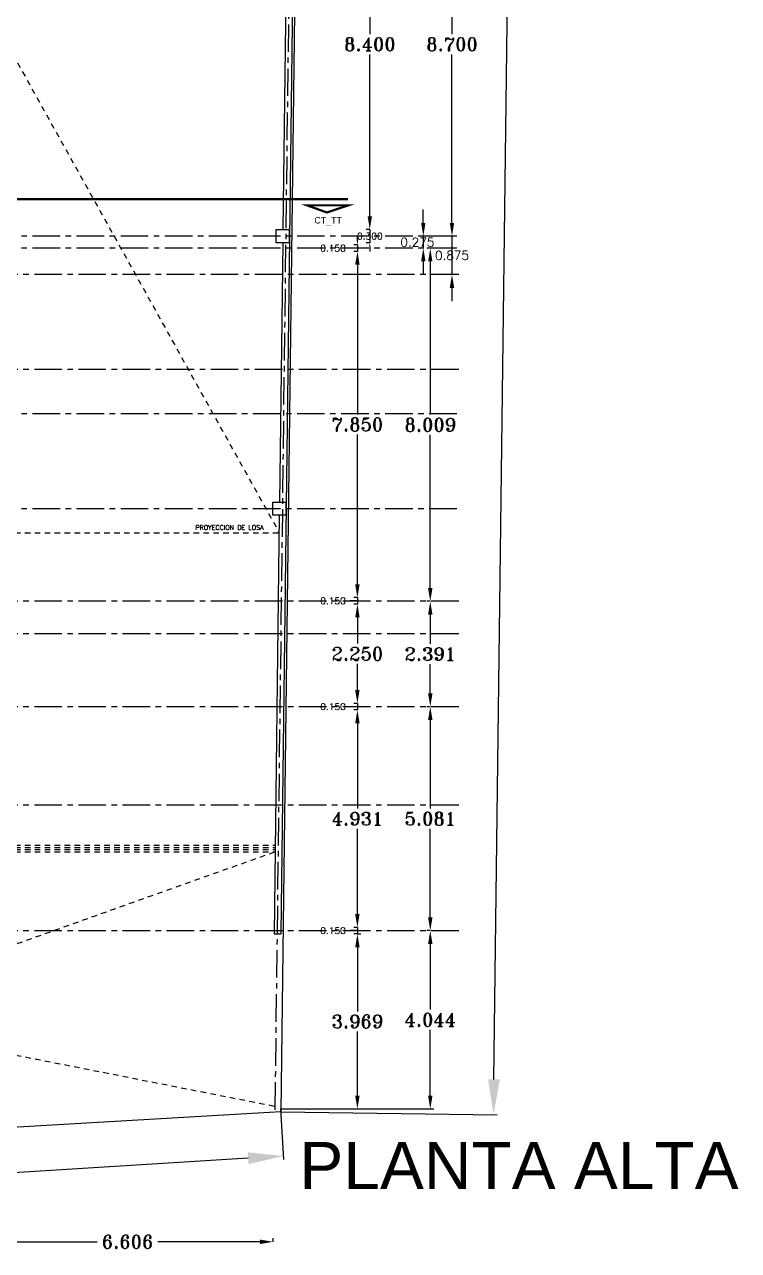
# Model space of a CAD drawing. Extents: x 915 to 2178, y -798 to 165.
# Drawn here: x 1345.68 to 1361.87, y -723.59 to -695.78 of the extents above; entities that cross this region are included whole.
import ezdxf

# ---------------------------------------------------------------- set-up
doc = ezdxf.new("R2010")
doc.units = 0
doc.header["$LTSCALE"] = 0.5
doc.header["$MEASUREMENT"] = 0
for name, pattern in [('ACAD_ISO10W100', [18, 12, -3, 0, -3]), ('CENTER', [2, 1.25, -0.25, 0.25, -0.25]), ('HIDDEN2', [0.1875, 0.125, -0.0625])]:
    doc.linetypes.add(name, pattern=pattern)
doc.layers.get('0').update_dxf_attribs({"linetype": 'CONTINUOUS'})
doc.layers.get('DEFPOINTS').update_dxf_attribs({"linetype": 'CONTINUOUS'})
for name, color, linetype in [('COTA', 7, 'CONTINUOUS'), ('COTAS', 7, 'CONTINUOUS'), ('EJES', 125, 'CENTER'), ('linea_corte', 1, 'ACAD_ISO10W100'), ('MEM', 7, 'CONTINUOUS'), ('MURO', 150, 'CONTINUOUS'), ('proyecciones', 6, 'HIDDEN2'), ('TERRENO', 8, 'CONTINUOUS')]:
    doc.layers.add(name, color=color, linetype=linetype)
doc.styles.add('ROMANT', font='romant')
doc.styles.add('SWISS', font='SAS_____.pfb')
doc.dimstyles.new('detalle', dxfattribs={"dimtxt": 0.2, "dimasz": 0.15, "dimexe": 0.08, "dimexo": 0, "dimgap": 0.08, "dimtad": 0, "dimtih": 1, "dimtoh": 1, "dimdec": 3, "dimzin": 1, "dimdsep": 46, "dimtxsty": 'ROMANT', "dimcen": 0.15, "dimclrd": 143, "dimclre": 9, "dimadec": 0, "dimazin": 0, "dimtfac": 1, "dimtdec": 3, "dimtmove": 0, "dimatfit": 3, "dimfxl": 1, "dimarcsym": 0})

# ---------------------------------------------------------------- blocks, each defined once
blk = doc.blocks.new('*D59')
at = {"layer": 'COTAS', "color": 9, "lineweight": -2, "transparency": 16777216}
for p, q in [((1351.485, -720.381), (1351.555, -721.53)), ((1331.523, -721.612), (1331.593, -722.761))]:
    blk.add_line(p, q, dxfattribs=at)
at = {"layer": 'COTAS', "color": 143, "lineweight": -2, "transparency": 16777216}
for p, q in [((1350.752, -721.499), (1343.149, -721.968)), ((1332.387, -722.632), (1339.989, -722.163))]:
    blk.add_line(p, q, dxfattribs=at)
at = {"layer": 'COTAS', "color": 143, "transparency": 16777216}
for points in [[(1350.744, -721.366), (1350.76, -721.632), (1351.551, -721.45)], [(1332.379, -722.499), (1332.395, -722.765), (1331.588, -722.681)]]:
    blk.add_solid(points, dxfattribs=at)
at = {"layer": 'DEFPOINTS', "color": 0, "transparency": 16777216}
for p in [(1351.485, -720.381), (1331.523, -721.612), (1351.551, -721.45)]:
    blk.add_point(p, dxfattribs=at)
at = {"layer": 'COTAS', "color": 0, "transparency": 16777216, "insert": (1341.569, -722.066), "char_height": 0.6, "attachment_point": 5, "style": 'ROMANT'}
blk.add_mtext('20.000', dxfattribs=at)
blk = doc.blocks.new('*D82')
at = {"layer": 'COTA', "color": 143, "lineweight": -2, "transparency": 16777216}
for p, q in [((1354.723, -700.281), (1354.723, -699.981)), ((1354.723, -700.581), (1354.723, -700.856)), ((1354.723, -700.581), (1354.723, -700.856)), ((1354.723, -701.156), (1354.723, -701.456))]:
    blk.add_line(p, q, dxfattribs=at)
at = {"layer": 'COTA', "color": 9, "lineweight": -2, "transparency": 16777216}
for p, q in [((1354.881, -700.581), (1354.643, -700.581)), ((1354.723, -700.856), (1354.643, -700.856))]:
    blk.add_line(p, q, dxfattribs=at)
at = {"layer": 'COTA', "color": 143, "transparency": 16777216}
for points in [[(1354.673, -700.281), (1354.773, -700.281), (1354.723, -700.581)], [(1354.673, -701.156), (1354.773, -701.156), (1354.723, -700.856)]]:
    blk.add_solid(points, dxfattribs=at)
at = {"layer": 'DEFPOINTS', "color": 0, "transparency": 16777216}
for p in [(1354.881, -700.581), (1354.723, -700.856), (1354.723, -700.856)]:
    blk.add_point(p, dxfattribs=at)
at = {"layer": 'COTA', "color": 0, "transparency": 16777216, "insert": (1354.588, -700.719), "char_height": 0.2, "attachment_point": 5, "style": 'ROMANT'}
blk.add_mtext('0.275', dxfattribs=at)
blk = doc.blocks.new('*D89')
at = {"layer": 'COTA', "color": 9, "lineweight": -2, "transparency": 16777216}
for p, q in [((1354.881, -700.856), (1354.801, -700.856)), ((1354.881, -708.866), (1354.801, -708.866))]:
    blk.add_line(p, q, dxfattribs=at)
at = {"layer": 'COTA', "color": 143, "lineweight": -2, "transparency": 16777216}
for p, q in [((1354.881, -701.156), (1354.881, -704.631)), ((1354.881, -708.566), (1354.881, -705.091))]:
    blk.add_line(p, q, dxfattribs=at)
at = {"layer": 'COTA', "color": 143, "transparency": 16777216}
for points in [[(1354.831, -701.156), (1354.931, -701.156), (1354.881, -700.856)], [(1354.831, -708.566), (1354.931, -708.566), (1354.881, -708.866)]]:
    blk.add_solid(points, dxfattribs=at)
at = {"layer": 'DEFPOINTS', "color": 0, "transparency": 16777216}
for p in [(1354.881, -700.856), (1354.881, -708.866), (1354.881, -708.866)]:
    blk.add_point(p, dxfattribs=at)
at = {"layer": 'COTA', "color": 0, "transparency": 16777216, "insert": (1354.881, -704.861), "char_height": 0.3, "attachment_point": 5, "style": 'ROMANT'}
blk.add_mtext('8.009', dxfattribs=at)
blk = doc.blocks.new('*D90')
at = {"layer": 'COTA', "color": 9, "lineweight": -2, "transparency": 16777216}
for p, q in [((1354.881, -708.866), (1354.801, -708.866)), ((1354.881, -711.256), (1354.801, -711.256))]:
    blk.add_line(p, q, dxfattribs=at)
at = {"layer": 'COTA', "color": 143, "lineweight": -2, "transparency": 16777216}
for p, q in [((1354.881, -709.166), (1354.881, -709.831)), ((1354.881, -710.956), (1354.881, -710.291))]:
    blk.add_line(p, q, dxfattribs=at)
at = {"layer": 'COTA', "color": 143, "transparency": 16777216}
for points in [[(1354.831, -709.166), (1354.931, -709.166), (1354.881, -708.866)], [(1354.831, -710.956), (1354.931, -710.956), (1354.881, -711.256)]]:
    blk.add_solid(points, dxfattribs=at)
at = {"layer": 'DEFPOINTS', "color": 0, "transparency": 16777216}
for p in [(1354.881, -708.866), (1354.881, -711.256), (1354.881, -711.256)]:
    blk.add_point(p, dxfattribs=at)
at = {"layer": 'COTA', "color": 0, "transparency": 16777216, "insert": (1354.881, -710.061), "char_height": 0.3, "attachment_point": 5, "style": 'ROMANT'}
blk.add_mtext('2.391', dxfattribs=at)
blk = doc.blocks.new('*D91')
at = {"layer": 'COTA', "color": 9, "lineweight": -2, "transparency": 16777216}
for p, q in [((1354.881, -711.256), (1354.801, -711.256)), ((1354.881, -716.337), (1354.801, -716.337))]:
    blk.add_line(p, q, dxfattribs=at)
at = {"layer": 'COTA', "color": 143, "lineweight": -2, "transparency": 16777216}
for p, q in [((1354.881, -711.556), (1354.881, -713.567)), ((1354.881, -716.037), (1354.881, -714.027))]:
    blk.add_line(p, q, dxfattribs=at)
at = {"layer": 'COTA', "color": 143, "transparency": 16777216}
for points in [[(1354.831, -711.556), (1354.931, -711.556), (1354.881, -711.256)], [(1354.831, -716.037), (1354.931, -716.037), (1354.881, -716.337)]]:
    blk.add_solid(points, dxfattribs=at)
at = {"layer": 'DEFPOINTS', "color": 0, "transparency": 16777216}
for p in [(1354.881, -711.256), (1354.881, -716.337), (1354.881, -716.337)]:
    blk.add_point(p, dxfattribs=at)
at = {"layer": 'COTA', "color": 0, "transparency": 16777216, "insert": (1354.881, -713.797), "char_height": 0.3, "attachment_point": 5, "style": 'ROMANT'}
blk.add_mtext('5.081', dxfattribs=at)
blk = doc.blocks.new('*D92')
at = {"layer": 'COTA', "color": 9, "lineweight": -2, "transparency": 16777216}
for p, q in [((1354.881, -716.337), (1354.801, -716.337)), ((1352.381, -720.381), (1354.961, -720.381))]:
    blk.add_line(p, q, dxfattribs=at)
at = {"layer": 'COTA', "color": 143, "lineweight": -2, "transparency": 16777216}
for p, q in [((1354.881, -716.637), (1354.881, -718.129)), ((1354.881, -720.081), (1354.881, -718.589))]:
    blk.add_line(p, q, dxfattribs=at)
at = {"layer": 'COTA', "color": 143, "transparency": 16777216}
for points in [[(1354.831, -716.637), (1354.931, -716.637), (1354.881, -716.337)], [(1354.831, -720.081), (1354.931, -720.081), (1354.881, -720.381)]]:
    blk.add_solid(points, dxfattribs=at)
at = {"layer": 'DEFPOINTS', "color": 0, "transparency": 16777216}
for p in [(1354.881, -716.337), (1352.381, -720.381), (1354.881, -720.381)]:
    blk.add_point(p, dxfattribs=at)
at = {"layer": 'COTA', "color": 0, "transparency": 16777216, "insert": (1354.881, -718.359), "char_height": 0.3, "attachment_point": 5, "style": 'ROMANT'}
blk.add_mtext('4.044', dxfattribs=at)
blk = doc.blocks.new('*D98')
at = {"layer": 'COTA', "color": 9, "lineweight": -2, "transparency": 16777216}
for p, q in [((1344.712, -723.395), (1344.712, -723.315)), ((1351.318, -723.395), (1351.318, -723.315))]:
    blk.add_line(p, q, dxfattribs=at)
at = {"layer": 'COTA', "color": 143, "lineweight": -2, "transparency": 16777216}
for p, q in [((1345.012, -723.395), (1347.328, -723.395)), ((1351.018, -723.395), (1348.702, -723.395))]:
    blk.add_line(p, q, dxfattribs=at)
at = {"layer": 'COTA', "color": 143, "transparency": 16777216}
for points in [[(1345.012, -723.345), (1345.012, -723.445), (1344.712, -723.395)], [(1351.018, -723.345), (1351.018, -723.445), (1351.318, -723.395)]]:
    blk.add_solid(points, dxfattribs=at)
at = {"layer": 'DEFPOINTS', "color": 0, "transparency": 16777216}
for p in [(1344.712, -723.395), (1351.318, -723.395), (1351.318, -723.395)]:
    blk.add_point(p, dxfattribs=at)
at = {"layer": 'COTA', "color": 0, "transparency": 16777216, "insert": (1348.015, -723.395), "char_height": 0.3, "attachment_point": 5, "style": 'ROMANT'}
blk.add_mtext('6.606', dxfattribs=at)
blk = doc.blocks.new('*D162')
at = {"layer": 'COTA', "color": 9, "lineweight": -2, "transparency": 16777216}
for p, q in [((1353.228, -700.931), (1353.148, -700.931)), ((1353.228, -708.781), (1353.148, -708.781))]:
    blk.add_line(p, q, dxfattribs=at)
at = {"layer": 'COTA', "color": 143, "lineweight": -2, "transparency": 16777216}
for p, q in [((1353.228, -701.231), (1353.228, -704.626)), ((1353.228, -708.481), (1353.228, -705.086))]:
    blk.add_line(p, q, dxfattribs=at)
at = {"layer": 'COTA', "color": 143, "transparency": 16777216}
for points in [[(1353.178, -701.231), (1353.278, -701.231), (1353.228, -700.931)], [(1353.178, -708.481), (1353.278, -708.481), (1353.228, -708.781)]]:
    blk.add_solid(points, dxfattribs=at)
at = {"layer": 'DEFPOINTS', "color": 0, "transparency": 16777216}
for p in [(1353.228, -700.931), (1353.228, -708.781), (1353.228, -708.781)]:
    blk.add_point(p, dxfattribs=at)
at = {"layer": 'COTA', "color": 0, "transparency": 16777216, "insert": (1353.228, -704.856), "char_height": 0.3, "attachment_point": 5, "style": 'ROMANT'}
blk.add_mtext('7.850', dxfattribs=at)
blk = doc.blocks.new('*D163')
at = {"layer": 'COTA', "color": 9, "lineweight": -2, "transparency": 16777216}
for p, q in [((1353.228, -708.931), (1353.148, -708.931)), ((1353.228, -711.181), (1353.148, -711.181))]:
    blk.add_line(p, q, dxfattribs=at)
at = {"layer": 'COTA', "color": 143, "lineweight": -2, "transparency": 16777216}
for p, q in [((1353.228, -709.231), (1353.228, -709.826)), ((1353.228, -710.881), (1353.228, -710.286))]:
    blk.add_line(p, q, dxfattribs=at)
at = {"layer": 'COTA', "color": 143, "transparency": 16777216}
for points in [[(1353.178, -709.231), (1353.278, -709.231), (1353.228, -708.931)], [(1353.178, -710.881), (1353.278, -710.881), (1353.228, -711.181)]]:
    blk.add_solid(points, dxfattribs=at)
at = {"layer": 'DEFPOINTS', "color": 0, "transparency": 16777216}
for p in [(1353.228, -708.931), (1353.228, -711.181), (1353.228, -711.181)]:
    blk.add_point(p, dxfattribs=at)
at = {"layer": 'COTA', "color": 0, "transparency": 16777216, "insert": (1353.228, -710.056), "char_height": 0.3, "attachment_point": 5, "style": 'ROMANT'}
blk.add_mtext('2.250', dxfattribs=at)
blk = doc.blocks.new('*D164')
at = {"layer": 'COTA', "color": 9, "lineweight": -2, "transparency": 16777216}
for p, q in [((1353.228, -711.331), (1353.148, -711.331)), ((1353.228, -716.262), (1353.148, -716.262))]:
    blk.add_line(p, q, dxfattribs=at)
at = {"layer": 'COTA', "color": 143, "lineweight": -2, "transparency": 16777216}
for p, q in [((1353.228, -711.631), (1353.228, -713.567)), ((1353.228, -715.962), (1353.228, -714.027))]:
    blk.add_line(p, q, dxfattribs=at)
at = {"layer": 'COTA', "color": 143, "transparency": 16777216}
for points in [[(1353.178, -711.631), (1353.278, -711.631), (1353.228, -711.331)], [(1353.178, -715.962), (1353.278, -715.962), (1353.228, -716.262)]]:
    blk.add_solid(points, dxfattribs=at)
at = {"layer": 'DEFPOINTS', "color": 0, "transparency": 16777216}
for p in [(1353.228, -711.331), (1353.228, -716.262), (1353.228, -716.262)]:
    blk.add_point(p, dxfattribs=at)
at = {"layer": 'COTA', "color": 0, "transparency": 16777216, "insert": (1353.228, -713.797), "char_height": 0.3, "attachment_point": 5, "style": 'ROMANT'}
blk.add_mtext('4.931', dxfattribs=at)
blk = doc.blocks.new('*D165')
at = {"layer": 'COTA', "color": 9, "lineweight": -2, "transparency": 16777216}
for p, q in [((1353.228, -700.781), (1353.148, -700.781)), ((1353.228, -700.931), (1353.148, -700.931))]:
    blk.add_line(p, q, dxfattribs=at)
at = {"layer": 'COTA', "color": 143, "lineweight": -2, "transparency": 16777216}
for p, q in [((1353.228, -700.681), (1353.228, -700.581)), ((1353.228, -700.781), (1353.228, -700.931)), ((1353.228, -700.781), (1353.228, -700.931)), ((1353.22, -700.856), (1353.06, -700.856)), ((1353.228, -700.856), (1353.22, -700.856)), ((1353.228, -701.031), (1353.228, -701.131))]:
    blk.add_line(p, q, dxfattribs=at)
at = {"layer": 'COTA', "color": 143, "transparency": 16777216}
for points in [[(1353.212, -700.681), (1353.245, -700.681), (1353.228, -700.781)], [(1353.212, -701.031), (1353.245, -701.031), (1353.228, -700.931)]]:
    blk.add_solid(points, dxfattribs=at)
at = {"layer": 'DEFPOINTS', "color": 0, "transparency": 16777216}
for p in [(1353.228, -700.781), (1353.228, -700.931), (1353.228, -700.931)]:
    blk.add_point(p, dxfattribs=at)
at = {"layer": 'COTA', "color": 0, "transparency": 16777216, "insert": (1352.676, -700.856), "char_height": 0.15, "attachment_point": 5, "style": 'ROMANT'}
blk.add_mtext('0.150', dxfattribs=at)
blk = doc.blocks.new('*D166')
at = {"layer": 'COTA', "color": 143, "lineweight": -2, "transparency": 16777216}
for p, q in [((1353.228, -708.681), (1353.228, -708.581)), ((1353.22, -708.856), (1353.06, -708.856)), ((1353.228, -708.856), (1353.22, -708.856)), ((1353.228, -708.781), (1353.228, -708.931)), ((1353.228, -708.781), (1353.228, -708.931)), ((1353.228, -709.031), (1353.228, -709.131))]:
    blk.add_line(p, q, dxfattribs=at)
at = {"layer": 'COTA', "color": 9, "lineweight": -2, "transparency": 16777216}
for p, q in [((1353.228, -708.781), (1353.148, -708.781)), ((1353.228, -708.931), (1353.148, -708.931))]:
    blk.add_line(p, q, dxfattribs=at)
at = {"layer": 'COTA', "color": 143, "transparency": 16777216}
for points in [[(1353.212, -708.681), (1353.245, -708.681), (1353.228, -708.781)], [(1353.212, -709.031), (1353.245, -709.031), (1353.228, -708.931)]]:
    blk.add_solid(points, dxfattribs=at)
at = {"layer": 'DEFPOINTS', "color": 0, "transparency": 16777216}
for p in [(1353.228, -708.781), (1353.228, -708.931), (1353.228, -708.931)]:
    blk.add_point(p, dxfattribs=at)
at = {"layer": 'COTA', "color": 0, "transparency": 16777216, "insert": (1352.676, -708.856), "char_height": 0.15, "attachment_point": 5, "style": 'ROMANT'}
blk.add_mtext('0.150', dxfattribs=at)
blk = doc.blocks.new('*D167')
at = {"layer": 'COTA', "color": 143, "lineweight": -2, "transparency": 16777216}
for p, q in [((1353.228, -711.081), (1353.228, -710.981)), ((1353.22, -711.256), (1353.06, -711.256)), ((1353.228, -711.256), (1353.22, -711.256)), ((1353.228, -711.181), (1353.228, -711.331)), ((1353.228, -711.181), (1353.228, -711.331)), ((1353.228, -711.431), (1353.228, -711.531))]:
    blk.add_line(p, q, dxfattribs=at)
at = {"layer": 'COTA', "color": 9, "lineweight": -2, "transparency": 16777216}
for p, q in [((1353.228, -711.181), (1353.148, -711.181)), ((1353.228, -711.331), (1353.148, -711.331))]:
    blk.add_line(p, q, dxfattribs=at)
at = {"layer": 'COTA', "color": 143, "transparency": 16777216}
for points in [[(1353.212, -711.081), (1353.245, -711.081), (1353.228, -711.181)], [(1353.212, -711.431), (1353.245, -711.431), (1353.228, -711.331)]]:
    blk.add_solid(points, dxfattribs=at)
at = {"layer": 'DEFPOINTS', "color": 0, "transparency": 16777216}
for p in [(1353.228, -711.181), (1353.228, -711.331), (1353.228, -711.331)]:
    blk.add_point(p, dxfattribs=at)
at = {"layer": 'COTA', "color": 0, "transparency": 16777216, "insert": (1352.676, -711.256), "char_height": 0.15, "attachment_point": 5, "style": 'ROMANT'}
blk.add_mtext('0.150', dxfattribs=at)
blk = doc.blocks.new('*D168')
at = {"layer": 'COTA', "color": 143, "lineweight": -2, "transparency": 16777216}
for p, q in [((1353.228, -716.162), (1353.228, -716.062)), ((1353.22, -716.337), (1353.06, -716.337)), ((1353.228, -716.337), (1353.22, -716.337)), ((1353.228, -716.262), (1353.228, -716.412)), ((1353.228, -716.262), (1353.228, -716.412)), ((1353.228, -716.512), (1353.228, -716.612))]:
    blk.add_line(p, q, dxfattribs=at)
at = {"layer": 'COTA', "color": 9, "lineweight": -2, "transparency": 16777216}
for p, q in [((1353.228, -716.262), (1353.148, -716.262)), ((1353.228, -716.412), (1353.148, -716.412))]:
    blk.add_line(p, q, dxfattribs=at)
at = {"layer": 'COTA', "color": 143, "transparency": 16777216}
for points in [[(1353.212, -716.162), (1353.245, -716.162), (1353.228, -716.262)], [(1353.212, -716.512), (1353.245, -716.512), (1353.228, -716.412)]]:
    blk.add_solid(points, dxfattribs=at)
at = {"layer": 'DEFPOINTS', "color": 0, "transparency": 16777216}
for p in [(1353.228, -716.262), (1353.228, -716.412), (1353.228, -716.412)]:
    blk.add_point(p, dxfattribs=at)
at = {"layer": 'COTA', "color": 0, "transparency": 16777216, "insert": (1352.676, -716.337), "char_height": 0.15, "attachment_point": 5, "style": 'ROMANT'}
blk.add_mtext('0.150', dxfattribs=at)
blk = doc.blocks.new('*D169')
at = {"layer": 'COTA', "color": 9, "lineweight": -2, "transparency": 16777216}
for p, q in [((1353.228, -716.412), (1353.308, -716.412)), ((1351.485, -720.381), (1353.308, -720.381))]:
    blk.add_line(p, q, dxfattribs=at)
at = {"layer": 'COTA', "color": 143, "lineweight": -2, "transparency": 16777216}
for p, q in [((1353.228, -716.712), (1353.228, -718.167)), ((1353.228, -720.081), (1353.228, -718.627))]:
    blk.add_line(p, q, dxfattribs=at)
at = {"layer": 'COTA', "color": 143, "transparency": 16777216}
for points in [[(1353.178, -716.712), (1353.278, -716.712), (1353.228, -716.412)], [(1353.178, -720.081), (1353.278, -720.081), (1353.228, -720.381)]]:
    blk.add_solid(points, dxfattribs=at)
at = {"layer": 'DEFPOINTS', "color": 0, "transparency": 16777216}
for p in [(1353.228, -716.412), (1351.485, -720.381), (1353.228, -720.381)]:
    blk.add_point(p, dxfattribs=at)
at = {"layer": 'COTA', "color": 0, "transparency": 16777216, "insert": (1353.228, -718.397), "char_height": 0.3, "attachment_point": 5, "style": 'ROMANT'}
blk.add_mtext('3.969', dxfattribs=at)
blk = doc.blocks.new('*D319')
at = {"layer": 'COTAS', "color": 9, "lineweight": -2, "transparency": 16777216}
for p, q in [((1352.063, -674.224), (1356.971, -674.285)), ((1351.489, -720.45), (1356.396, -720.511))]:
    blk.add_line(p, q, dxfattribs=at)
at = {"layer": 'COTAS', "color": 143, "lineweight": -2, "transparency": 16777216}
for p, q in [((1356.881, -675.084), (1356.655, -693.239)), ((1356.326, -719.71), (1356.646, -693.999))]:
    blk.add_line(p, q, dxfattribs=at)
at = {"layer": 'COTAS', "color": 143, "transparency": 16777216}
for points in [[(1356.748, -675.082), (1357.014, -675.085), (1356.891, -674.284)], [(1356.193, -719.708), (1356.46, -719.712), (1356.316, -720.51)]]:
    blk.add_solid(points, dxfattribs=at)
at = {"layer": 'DEFPOINTS', "color": 0, "transparency": 16777216}
for p in [(1352.063, -674.224), (1351.489, -720.45), (1356.316, -720.51)]:
    blk.add_point(p, dxfattribs=at)
at = {"layer": 'COTAS', "color": 0, "transparency": 16777216, "insert": (1356.651, -693.619), "char_height": 0.6, "attachment_point": 5, "style": 'ROMANT'}
blk.add_mtext('46.230', dxfattribs=at)
blk = doc.blocks.new('*D326')
at = {"layer": 'COTA', "color": 9, "lineweight": -2, "transparency": 16777216}
for p, q in [((1355.373, -691.881), (1355.293, -691.881)), ((1355.373, -700.581), (1355.293, -700.581))]:
    blk.add_line(p, q, dxfattribs=at)
at = {"layer": 'COTA', "color": 143, "lineweight": -2, "transparency": 16777216}
for p, q in [((1355.373, -692.181), (1355.373, -696.001)), ((1355.373, -700.281), (1355.373, -696.461))]:
    blk.add_line(p, q, dxfattribs=at)
at = {"layer": 'COTA', "color": 143, "transparency": 16777216}
for points in [[(1355.323, -692.181), (1355.423, -692.181), (1355.373, -691.881)], [(1355.323, -700.281), (1355.423, -700.281), (1355.373, -700.581)]]:
    blk.add_solid(points, dxfattribs=at)
at = {"layer": 'DEFPOINTS', "color": 0, "transparency": 16777216}
for p in [(1355.373, -691.881), (1355.373, -700.581), (1355.373, -700.581)]:
    blk.add_point(p, dxfattribs=at)
at = {"layer": 'COTA', "color": 0, "transparency": 16777216, "insert": (1355.373, -696.231), "char_height": 0.3, "attachment_point": 5, "style": 'ROMANT'}
blk.add_mtext('8.700', dxfattribs=at)
blk = doc.blocks.new('*D327')
at = {"layer": 'COTA', "color": 143, "lineweight": -2, "transparency": 16777216}
for p, q in [((1355.373, -700.281), (1355.373, -699.981)), ((1355.373, -700.581), (1355.373, -701.456)), ((1355.373, -700.581), (1355.373, -701.456)), ((1355.373, -701.756), (1355.373, -702.056))]:
    blk.add_line(p, q, dxfattribs=at)
at = {"layer": 'COTA', "color": 9, "lineweight": -2, "transparency": 16777216}
for p, q in [((1355.373, -700.581), (1355.293, -700.581)), ((1355.373, -701.456), (1355.293, -701.456))]:
    blk.add_line(p, q, dxfattribs=at)
at = {"layer": 'COTA', "color": 143, "transparency": 16777216}
for points in [[(1355.323, -700.281), (1355.423, -700.281), (1355.373, -700.581)], [(1355.323, -701.756), (1355.423, -701.756), (1355.373, -701.456)]]:
    blk.add_solid(points, dxfattribs=at)
at = {"layer": 'DEFPOINTS', "color": 0, "transparency": 16777216}
for p in [(1355.373, -700.581), (1355.373, -701.456), (1355.373, -701.456)]:
    blk.add_point(p, dxfattribs=at)
at = {"layer": 'COTA', "color": 0, "transparency": 16777216, "insert": (1355.373, -701.019), "char_height": 0.2, "attachment_point": 5, "style": 'ROMANT'}
blk.add_mtext('0.875', dxfattribs=at)
blk = doc.blocks.new('*D341')
at = {"layer": 'COTA', "color": 143, "lineweight": -2, "transparency": 16777216}
for p, q in [((1353.51, -700.331), (1353.51, -700.231)), ((1353.51, -700.431), (1353.51, -700.731)), ((1353.51, -700.431), (1353.51, -700.731)), ((1353.51, -700.831), (1353.51, -700.931))]:
    blk.add_line(p, q, dxfattribs=at)
at = {"layer": 'COTA', "color": 9, "lineweight": -2, "transparency": 16777216}
for p, q in [((1353.51, -700.431), (1353.43, -700.431)), ((1353.51, -700.731), (1353.43, -700.731))]:
    blk.add_line(p, q, dxfattribs=at)
at = {"layer": 'COTA', "color": 143, "transparency": 16777216}
for points in [[(1353.493, -700.331), (1353.526, -700.331), (1353.51, -700.431)], [(1353.493, -700.831), (1353.526, -700.831), (1353.51, -700.731)]]:
    blk.add_solid(points, dxfattribs=at)
at = {"layer": 'DEFPOINTS', "color": 0, "transparency": 16777216}
for p in [(1353.51, -700.431), (1353.51, -700.731), (1353.51, -700.731)]:
    blk.add_point(p, dxfattribs=at)
at = {"layer": 'COTA', "color": 0, "transparency": 16777216, "insert": (1353.51, -700.581), "char_height": 0.15, "attachment_point": 5, "style": 'ROMANT'}
blk.add_mtext('0.300', dxfattribs=at)
blk = doc.blocks.new('*D344')
at = {"layer": 'COTA', "color": 9, "lineweight": -2, "transparency": 16777216}
for p, q in [((1353.51, -692.031), (1353.43, -692.031)), ((1353.51, -700.431), (1353.43, -700.431))]:
    blk.add_line(p, q, dxfattribs=at)
at = {"layer": 'COTA', "color": 143, "lineweight": -2, "transparency": 16777216}
for p, q in [((1353.51, -692.331), (1353.51, -696.001)), ((1353.51, -700.131), (1353.51, -696.461))]:
    blk.add_line(p, q, dxfattribs=at)
at = {"layer": 'COTA', "color": 143, "transparency": 16777216}
for points in [[(1353.46, -692.331), (1353.56, -692.331), (1353.51, -692.031)], [(1353.46, -700.131), (1353.56, -700.131), (1353.51, -700.431)]]:
    blk.add_solid(points, dxfattribs=at)
at = {"layer": 'DEFPOINTS', "color": 0, "transparency": 16777216}
for p in [(1353.51, -692.031), (1353.51, -700.431), (1353.51, -700.431)]:
    blk.add_point(p, dxfattribs=at)
at = {"layer": 'COTA', "color": 0, "transparency": 16777216, "insert": (1353.51, -696.231), "char_height": 0.3, "attachment_point": 5, "style": 'ROMANT'}
blk.add_mtext('8.400', dxfattribs=at)

msp = doc.modelspace()

# ---------------------------------------------------------------- linework, layer by layer
at = {"layer": 'EJES'}
for p, q in [((1351.3643, -720.4018), (1352.0014, -669.1615)), ((1355.4846, -700.5811), (1327.5225, -700.5811)), ((1355.4846, -700.5811), (1327.5225, -700.5811)), ((1355.4846, -700.8561), (1327.5225, -700.8561)), ((1355.5265, -701.4561), (1327.5225, -701.4561)), ((1355.5265, -703.6061), (1327.5225, -703.6061)), ((1355.4846, -704.6155), (1327.5225, -704.6155)), ((1355.4846, -706.7655), (1327.5225, -706.7655)), ((1355.5265, -708.8655), (1327.5225, -708.8655)), ((1355.5265, -709.6061), (1327.5225, -709.6061)), ((1355.5265, -711.2561), (1327.5225, -711.2561)), ((1355.5265, -713.4874), (1327.5225, -713.4874)), ((1355.5265, -716.3374), (1327.5225, -716.3374))]:
    msp.add_line(p, q, dxfattribs=at)
at = {"layer": 'linea_corte', "ltscale": 0.05, "const_width": 0.05}
msp.add_lwpolyline([(1330.1675, -699.7463), (1353.0174, -699.7463)], dxfattribs=at)
at = {"layer": 'linea_corte', "const_width": 0.05}
msp.add_lwpolyline([(1352.0858, -699.8848), (1353.0174, -699.8848), (1352.5371, -700.0461), (1352.0858, -699.8848)], dxfattribs=at)
at = {"layer": 'MURO'}
for p, q in [((1352.0129, -674.2676), (1351.4889, -716.4124)), ((1351.6421, -692.0311), (1351.5376, -700.4311)), ((1351.5339, -700.7311), (1351.4607, -706.6155)), ((1351.457, -706.9155), (1351.3389, -716.4124)), ((1351.3389, -716.4124), (1351.4889, -716.4124)), ((1351.3395, -716.4124), (1351.4895, -716.4124))]:
    msp.add_line(p, q, dxfattribs=at)
for points in [[(1351.3839, -700.7311), (1351.3839, -700.4311), (1351.6839, -700.4311), (1351.6839, -700.7311)], [(1351.307, -706.9155), (1351.307, -706.6155), (1351.607, -706.6155), (1351.607, -706.9155)]]:
    msp.add_lwpolyline(points, close=True, dxfattribs=at)
at = {"layer": 'proyecciones', "linetype": 'HIDDEN2', "ltscale": 2}
for p, q in [((1331.7225, -671.8841), (1351.4569, -707.3091)), ((1344.7872, -707.3091), (1351.4569, -707.3091)), ((1344.7872, -714.3977), (1351.3674, -714.3977)), ((1331.5225, -721.6124), (1351.3558, -714.5477)), ((1344.7872, -714.4477), (1351.3667, -714.4477)), ((1344.7872, -714.4977), (1351.366, -714.4977)), ((1344.7872, -714.5477), (1351.3653, -714.5477)), ((1331.5725, -716.4124), (1351.4353, -720.3344))]:
    msp.add_line(p, q, dxfattribs=at)
at = {"layer": 'TERRENO'}
msp.add_lwpolyline([(1331.5225, -721.6124), (1331.5225, -671.6624), (1352.0635, -674.2236), (1351.4887, -720.45), (1331.5225, -721.6124)], dxfattribs=at)

# ---------------------------------------------------------------- texts
at = {"style": 'ROMANT'}
msp.add_text('PROYECCION DE LOSA', height=0.105, dxfattribs=at).set_placement((1349.5548, -707.2446))
at = {"layer": 'linea_corte', "linetype": 'ByBlock'}
msp.add_text('CT_TT', height=0.15, dxfattribs=at).set_placement((1352.2531, -700.2968))
at = {"layer": 'MEM', "style": 'SWISS'}
msp.add_text(' PLANTA ALTA', height=1.069266, dxfattribs=at).set_placement((1351.4982, -722.1998))

# ---------------------------------------------------------------- dimensions: what is measured, and where the dimension line sits
at = {"layer": 'COTA'}
for base, p1, p2, picture, middle in [((1355.373, -700.5811), (1355.373, -691.8811), (1355.373, -700.5811), '*D326', (1355.373, -696.2311)), ((1353.5096, -700.4311), (1353.5096, -692.0311), (1353.5096, -700.4311), '*D344', (1353.5096, -696.2311)), ((1353.2283, -708.7811), (1353.2283, -700.9311), (1353.2283, -708.7811), '*D162', (1353.2283, -704.8561)), ((1354.8812, -708.8655), (1354.8812, -700.8561), (1354.8812, -708.8655), '*D89', (1354.8812, -704.8608)), ((1353.2283, -711.1811), (1353.2283, -708.9311), (1353.2283, -711.1811), '*D163', (1353.2283, -710.0561)), ((1354.8812, -711.2561), (1354.8812, -708.8655), (1354.8812, -711.2561), '*D90', (1354.8812, -710.0608)), ((1353.2283, -716.2624), (1353.2283, -711.3311), (1353.2283, -716.2624), '*D164', (1353.2283, -713.7968)), ((1354.8812, -716.3374), (1354.8812, -711.2561), (1354.8812, -716.3374), '*D91', (1354.8812, -713.7968)), ((1354.8812, -720.3814), (1354.8812, -716.3374), (1352.3812, -720.3814), '*D92', (1354.8812, -718.3594)), ((1353.2283, -720.3814), (1353.2283, -716.4124), (1351.4846, -720.3814), '*D169', (1353.2283, -718.3969))]:
    dim = msp.add_linear_dim(base=base, p1=p1, p2=p2, angle=90, dimstyle='detalle', override={"dimtxt": 0.3, "dimasz": 0.3, "dimtmove": 1}, dxfattribs=at)
    dim.commit()
    dim.dimension.update_dxf_attribs({"geometry": picture, "text_midpoint": middle})
for base, p1, p2, override, picture, middle in [((1353.5096, -700.7311), (1353.5096, -700.4311), (1353.5096, -700.7311), {"dimtxt": 0.15, "dimasz": 0.1, "dimtmove": 1}, '*D341', (1353.5096, -700.5811)), ((1354.723, -700.8561), (1354.8812, -700.5811), (1354.723, -700.8561), {"dimasz": 0.3, "dimtmove": 1}, '*D82', (1354.5875, -700.7186)), ((1355.373, -701.4561), (1355.373, -700.5811), (1355.373, -701.4561), {"dimtxt": 0.2, "dimasz": 0.3, "dimtmove": 1}, '*D327', (1355.373, -701.0186)), ((1353.2283, -700.9311), (1353.2283, -700.7811), (1353.2283, -700.9311), {"dimtxt": 0.15, "dimasz": 0.1, "dimtmove": 1}, '*D165', (1352.9795, -700.8561)), ((1353.2283, -708.9311), (1353.2283, -708.7811), (1353.2283, -708.9311), {"dimtxt": 0.15, "dimasz": 0.1, "dimtmove": 1}, '*D166', (1352.9795, -708.8561)), ((1353.2283, -711.3311), (1353.2283, -711.1811), (1353.2283, -711.3311), {"dimtxt": 0.15, "dimasz": 0.1, "dimtmove": 1}, '*D167', (1352.9795, -711.2561)), ((1353.2283, -716.4124), (1353.2283, -716.2624), (1353.2283, -716.4124), {"dimtxt": 0.15, "dimasz": 0.1, "dimtmove": 1}, '*D168', (1352.9795, -716.3374))]:
    dim = msp.add_linear_dim(base=base, p1=p1, p2=p2, angle=90, dimstyle='detalle', override=override, dxfattribs=at)
    dim.commit()
    dim.dimension.update_dxf_attribs({"geometry": picture, "text_midpoint": middle, "dimtype": 160})
dim = msp.add_linear_dim(base=(1351.3179, -723.3948), p1=(1344.7122, -723.3948), p2=(1351.3179, -723.3948), dimstyle='detalle', override={"dimtxt": 0.3, "dimasz": 0.3, "dimtmove": 1}, dxfattribs=at)
dim.commit()
dim.dimension.update_dxf_attribs({"geometry": '*D98', "text_midpoint": (1348.0151, -723.3948)})
at = {"layer": 'COTAS'}
dim = msp.add_linear_dim(base=(1356.3162, -720.51), p1=(1352.0635, -674.2236), p2=(1351.4887, -720.45), angle=269.28765, dimstyle='detalle', override={"dimtxt": 0.6, "dimasz": 0.8}, dxfattribs=at)
dim.commit()
dim.dimension.update_dxf_attribs({"geometry": '*D319', "text_midpoint": (1356.6506, -693.6191), "dimtype": 161})
dim = msp.add_aligned_dim(p1=(1331.5225, -721.6124), p2=(1351.4846, -720.3814), distance=-1.0707, dimstyle='detalle', override={"dimtxt": 0.6, "dimasz": 0.8}, dxfattribs=at)
dim.commit()
dim.dimension.update_dxf_attribs({"geometry": '*D59', "text_midpoint": (1341.5695, -722.0656)})

doc.saveas('drawing.dxf')
